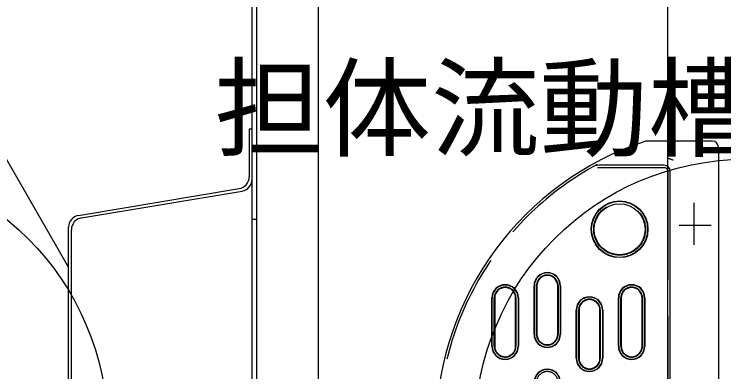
# Model space of a CAD drawing. Units: millimetres, scale not verified. Extents: x -8910 to 8910, y -6308 to 6308.
# Drawn here: x -4855 to -4266, y 1623 to 1920 of the extents above; entities that cross this region are included whole.
import ezdxf
from ezdxf.enums import TextEntityAlignment as Align

# ---------------------------------------------------------------- set-up
doc = ezdxf.new("R2010")
doc.units = ezdxf.units.MM
doc.header["$LTSCALE"] = 30
doc.linetypes.add('CHAIN2', pattern=[12, 9, -1, 1, -1])
doc.linetypes.add('DASHED3', pattern=[4, 3, -1])
doc.layers.add('0-0_空気管', color=3, linetype='Continuous', lineweight=25)
doc.styles.add('ＭＳ ゴシック', font='')
doc.styles.get('ＭＳ ゴシック').set_extended_font_data('MS Gothic')

msp = doc.modelspace()

# ---------------------------------------------------------------- linework, layer by layer
at = {"layer": '0-0_空気管'}
for p, q in [((-4809.75, 1709.93), (-5115.48, 2239.48)), ((-4602.35, 1064.37), (-4602.35, 2084.37)), ((-4312.35, 1586.23), (-4312.35, 2084.37)), ((-4653.35, 1102.25), (-4653.35, 2046.49)), ((-4659.75, 1824.37), (-4659.75, 1784.88)), ((-4657.35, 1824.37), (-4659.75, 1824.37)), ((-4275.35, 1814.37), (-4329.9, 1814.37)), ((-4270.35, 1809.37), (-4270.35, 1343.37)), ((-4315.35, 1794.37), (-4369.46, 1794.37)), ((-4310.35, 1359.37), (-4310.35, 1789.37)), ((-4801.39, 1752.8), (-4668.1, 1775.01)), ((-4798.99, 1750.76), (-4665.7, 1772.98)), ((-4653.35, 1749.37), (-4657.35, 1749.37)), ((-4809.75, 1405.81), (-4809.75, 1742.93)), ((-4807.35, 1407.84), (-4807.35, 1740.9)), ((-4423.36, 1654.37), (-4423.36, 1694.37)), ((-4423.11, 1654.37), (-4423.11, 1694.37)), ((-4421.02, 1694.37), (-4421.02, 1654.37)), ((-4403.71, 1654.37), (-4403.71, 1694.37)), ((-4401.62, 1694.37), (-4401.62, 1654.37)), ((-4401.36, 1694.37), (-4401.36, 1654.37)), ((-4458.36, 1644.37), (-4458.36, 1684.37)), ((-4458.11, 1644.37), (-4458.11, 1684.37)), ((-4456.02, 1684.37), (-4456.02, 1644.37)), ((-4438.71, 1644.37), (-4438.71, 1684.37)), ((-4436.62, 1684.37), (-4436.62, 1644.37)), ((-4436.36, 1684.37), (-4436.36, 1644.37)), ((-4353.36, 1644.37), (-4353.36, 1684.37)), ((-4353.11, 1644.37), (-4353.11, 1684.37)), ((-4351.02, 1684.37), (-4351.02, 1644.37)), ((-4333.71, 1644.37), (-4333.71, 1684.37)), ((-4331.62, 1684.37), (-4331.62, 1644.37)), ((-4331.36, 1684.37), (-4331.36, 1644.37)), ((-4388.36, 1634.37), (-4388.36, 1674.37)), ((-4388.11, 1634.37), (-4388.11, 1674.37)), ((-4386.02, 1674.37), (-4386.02, 1634.37)), ((-4368.71, 1634.37), (-4368.71, 1674.37)), ((-4366.62, 1674.37), (-4366.62, 1634.37)), ((-4366.36, 1674.37), (-4366.36, 1634.37))]:
    msp.add_line(p, q, dxfattribs=at)
at = {"layer": '0-0_空気管', "linetype": 'DASHED3'}
for p, q in [((-4315.35, 1792.37), (-4369.46, 1792.37)), ((-4312.35, 1789.37), (-4312.35, 1359.37)), ((-4421.36, 1654.37), (-4421.36, 1694.37)), ((-4403.36, 1694.37), (-4403.36, 1654.37)), ((-4456.36, 1644.37), (-4456.36, 1684.37)), ((-4438.36, 1684.37), (-4438.36, 1644.37)), ((-4351.36, 1644.37), (-4351.36, 1684.37)), ((-4333.36, 1684.37), (-4333.36, 1644.37)), ((-4386.36, 1634.37), (-4386.36, 1674.37)), ((-4368.36, 1674.37), (-4368.36, 1634.37))]:
    msp.add_line(p, q, dxfattribs=at)
at = {"layer": '0-0_空気管', "linetype": 'CHAIN2'}
for p, q in [((-4290.35, 1728.51), (-4290.35, 1763.27)), ((-4276.41, 1744.37), (-4302.81, 1744.37))]:
    msp.add_line(p, q, dxfattribs=at)
at = {"layer": '0-0_空気管'}
for points in [[(-4657.35, 1102.07), (-4657.35, 2046.68)], [(-4312.35, 1800.34), (-4311.97, 1800.2), (-4311.81, 1800.15), (-4311.62, 1800.08), (-4311.4, 1800.01), (-4311.17, 1799.93), (-4310.91, 1799.84), (-4310.64, 1799.74), (-4310.37, 1799.65), (-4310.09, 1799.55), (-4309.8, 1799.45), (-4309.53, 1799.35), (-4309.26, 1799.26), (-4309.01, 1799.17), (-4308.77, 1799.09), (-4308.56, 1799.01), (-4308.37, 1798.95), (-4307.84, 1798.76)]]:
    msp.add_lwpolyline(points, dxfattribs=at)
for centre, radius in [((-5002.35, 1574.37), 225), ((-4247.35, 1574.37), 225), ((-4352.35, 1741.29), 23.5), ((-4352.35, 1741.29), 23.25), ((-4352.35, 1741.29), 21.16)]:
    msp.add_circle(centre, radius, dxfattribs=at)
at = {"layer": '0-0_空気管', "linetype": 'DASHED3'}
msp.add_circle((-4352.35, 1741.29), 21.5, dxfattribs=at)
at = {"layer": '0-0_空気管'}
for centre, radius, start, end in [((-4329.9, 1809.37), 5, 90, 108.26376), ((-4275.35, 1809.37), 5, 0, 90), ((-4252.35, 1574.37), 252.47, 108.26376, 248.98076), ((-4369.46, 1789.37), 5, 90, 118.24553), ((-4369.46, 1789.37), 3, 90, 118.24553), ((-4315.35, 1789.37), 5, 0, 90), ((-4669.75, 1784.88), 10, 279.46199, 0), ((-4667.35, 1782.84), 10, 279.46199, 0), ((-4799.75, 1742.93), 10, 99.46199, 180), ((-4797.35, 1740.9), 10, 99.46199, 180), ((-4412.36, 1694.37), 11, 0, 180), ((-4412.36, 1694.37), 10.75, 0, 180), ((-4412.36, 1694.37), 8.66, 0, 180), ((-4447.36, 1684.37), 11, 0, 180), ((-4447.36, 1684.37), 10.75, 0, 180), ((-4447.36, 1684.37), 8.66, 0, 180), ((-4342.36, 1684.37), 11, 0, 180), ((-4342.36, 1684.37), 10.75, 0, 180), ((-4342.36, 1684.37), 8.66, 0, 180), ((-4377.36, 1674.37), 11, 0, 180), ((-4377.36, 1674.37), 10.75, 0, 180), ((-4377.36, 1674.37), 8.66, 0, 180), ((-4412.36, 1654.37), 11, 180, 0), ((-4412.36, 1654.37), 10.75, 180, 0), ((-4412.36, 1654.37), 8.66, 180, 0), ((-4447.36, 1644.37), 11, 180, 0), ((-4447.36, 1644.37), 10.75, 180, 0), ((-4447.36, 1644.37), 8.66, 180, 0), ((-4342.36, 1644.37), 11, 180, 0), ((-4342.36, 1644.37), 10.75, 180, 0), ((-4342.36, 1644.37), 8.66, 180, 0), ((-4377.36, 1634.37), 11, 180, 0), ((-4377.36, 1634.37), 10.75, 180, 0), ((-4377.36, 1634.37), 8.66, 180, 0), ((-4412.36, 1614.37), 11, 0, 180), ((-4412.36, 1614.37), 10.75, 0, 180)]:
    msp.add_arc(centre, radius, start, end, dxfattribs=at)
at = {"layer": '0-0_空気管', "linetype": 'DASHED3'}
for centre, radius, start, end in [((-4252.35, 1574.37), 250.47, 118.24553, 241.75446), ((-4315.35, 1789.37), 3, 0, 90), ((-4412.36, 1694.37), 9, 0, 180), ((-4447.36, 1684.37), 9, 0, 180), ((-4342.36, 1684.37), 9, 0, 180), ((-4377.36, 1674.37), 9, 0, 180), ((-4412.36, 1654.37), 9, 180, 0), ((-4447.36, 1644.37), 9, 180, 0), ((-4342.36, 1644.37), 9, 180, 0), ((-4377.36, 1634.37), 9, 180, 0), ((-4412.36, 1614.37), 9, 0, 180)]:
    msp.add_arc(centre, radius, start, end, dxfattribs=at)

# ---------------------------------------------------------------- texts
at = {"layer": '0-0_空気管', "color": 4, "style": 'ＭＳ ゴシック'}
msp.add_text('担体流動槽', height=65.98, dxfattribs=at).set_placement((-4688.78, 1788.84), align=Align.BOTTOM_LEFT)

doc.saveas('drawing.dxf')
